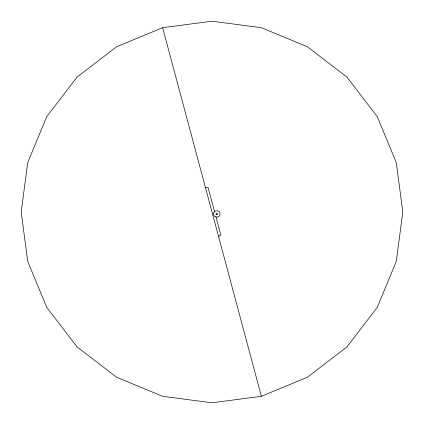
<?xml version="1.0" encoding="UTF-8"?>
<svg xmlns="http://www.w3.org/2000/svg" width="424" height="424" viewBox="0 0 424 424"><rect width="100%" height="100%" fill="white"/><g stroke="black" fill="none" stroke-linecap="round" stroke-linejoin="round"><path stroke-width="0.64" d="M162.62 27.703L116.6 46.762L77.083 77.083L46.762 116.6L27.703 162.62L21.2 212L27.703 261.38L46.762 307.4L77.083 346.917L116.6 377.238L162.62 396.297L212 402.8L261.38 396.297L307.4 377.238L346.917 346.917L377.238 307.4L396.297 261.38L402.8 212L396.297 162.62L377.238 116.6L346.917 77.083L307.4 46.762L261.38 27.703L212 21.2L162.62 27.703L261.38 396.297M218.508 236.285L220.888 235.293L215.901 216.691M205.492 187.715L208.052 187.382L214.602 211.825M213.627 213.06C212.376 217.104 219.044 218.895 219.987 214.767C221.233 210.723 214.565 208.937 213.627 213.06M216.282 214.433A0.737 0.737 0 0 0 217.517 214.104A0.737 0.737 0 0 0 216.616 213.203A0.737 0.737 0 0 0 216.282 214.433"/></g></svg>
